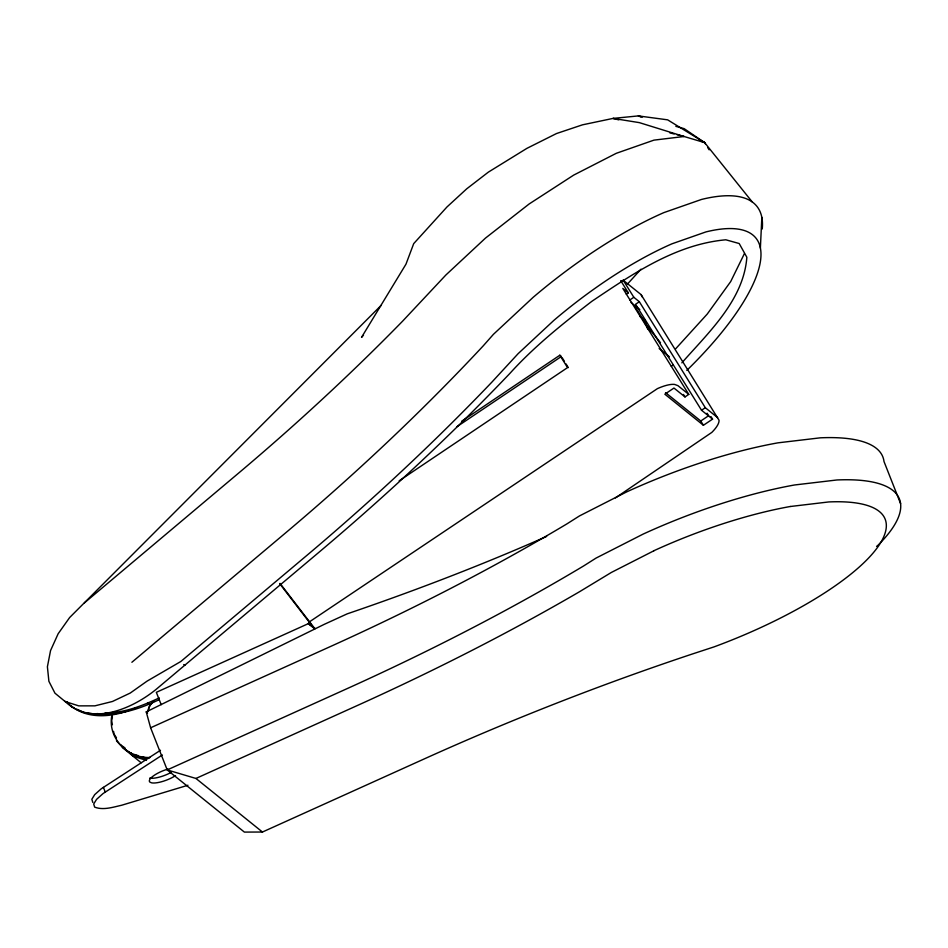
<?xml version="1.0" encoding="UTF-8"?>
<svg xmlns="http://www.w3.org/2000/svg" width="948" height="948" viewBox="0 0 948 948"><rect width="100%" height="100%" fill="white"/><g stroke="black" fill="none" stroke-linecap="round" stroke-linejoin="round"><path stroke-width="1.42" d="M111.935 714.91C107.16 737.828 127.447 758.59 150.116 757.464M760.379 248.115L761.837 217.376M112.409 716.795L111.686 720.776L112.397 724.77M744.417 253.59L730.695 281.568L707.22 314.084L675.569 348.9M363.475 335.213L361.532 337.346L405.969 264.184L413.707 243.624L446.97 206.972L466.724 188.818L488.339 172.145L526.91 148.35L556.476 133.55L582.451 124.84L613.06 118.405L638.348 115.905L667.641 119.839L704.637 142.615L752.214 201.912M627.339 284.21L640.978 269.196M681.849 362.859C708.523 332.475 743.694 300.054 746.846 257.252L739.191 243.529L725.836 239.797C675.64 244.3 632.636 273.936 591.943 301.251C563.1 323.398 534.459 346.245 510 373.287A852.738 278.617 -38.7 0 1 317.616 553.395L156.657 688.912C132.424 708.926 90.771 727.009 64.571 700.928M686.826 370.384A191.686 62.627 -38.7 0 0 746.538 296.843A191.579 62.592 -38.7 0 0 705.964 231.904L671.966 243.814A191.437 62.544 -38.7 0 0 553.94 320.306L518.165 353.628L491.941 382.056A833.221 272.242 -38.7 0 1 305.505 556.547L180.831 661.491L147.023 681.162L130.243 693.047L112.468 701.473L94.907 705.845L78.767 705.869L65.139 701.544L54.948 693.166L48.893 681.316L47.4 666.776L50.552 650.565L58.148 633.762L69.654 617.527L381.203 305.327M84.301 602.975L237.332 474.178A813.005 265.641 -38.7 0 0 402.58 321.194L445.904 274.979L485.518 238.067L529.126 203.986L573.73 175.084L616.295 153.303L653.93 140.138L684.065 136.5L704.637 142.615L705.466 143.93M131.879 662.273L284.91 533.475A813.005 265.641 -38.7 0 0 483.219 345.866L493.481 334.277L533.108 297.364A212.115 69.311 -38.7 0 1 663.884 212.601L701.508 199.447A212.115 69.311 -38.7 0 1 762.239 229.013M671.314 366.343L673.258 364.707M876.592 546.415L877.895 545.325A212.115 62.367 -21.5 0 0 836.942 479.972L794.59 484.973A212.115 62.367 -21.5 0 0 643.171 534.08L596.067 558.076L583.648 565.944A813.005 239.05 -21.5 0 1 347.62 688.402L167.215 769.93L150.613 727.791L146.241 711.901L324.263 624.341L347.217 613.842A821.952 226.311 -15.2 0 0 546.641 536.438M160.496 750.259L101.223 788.819L94.705 794.637L91.838 799.271L92.809 802.423M162.357 754.975L103.083 793.535L96.566 799.354L93.698 803.987L94.658 807.139C103.391 810.469 112.919 807.175 121.628 805.255L187.941 785.252M621.177 281.568L623.192 280.217L641.061 294.603L719.011 420.177A31.722 10.061 -31.9 0 1 711.818 432.406L615.406 497.925M626.296 294.212L628.323 292.849L620.727 280.655M629.792 300.006L633.833 297.293L639.343 301.737L705.312 407.711L717.66 417.653M639.343 301.737L635.563 304.272L701.532 410.247L712.552 419.135L703.416 425.273L664.832 394.19L673.969 388.052L685.001 396.928L688.781 394.392L622.8 288.405L628.323 292.849M461.605 421.268L559.841 355.227L561.394 356.484L457.019 426.647M399.179 480.802L567.544 367.611L559.841 355.227M308.657 622.374L657.45 388.609A31.722 10.061 -31.9 0 1 674.656 384.438L677.939 385.658L688.781 394.392M701.532 410.247L705.312 407.711M665.579 392.662L700.762 421.007L708.642 415.71L707.078 413.198M153.469 701.508L153.256 701.639A12.656 11.933 -51.1 0 0 148.22 709.898M653.859 550.8L611.341 572.462L579.738 591.599A833.221 244.999 -21.5 0 1 358.048 705.194L195.94 778.45L167.215 769.93L244.383 832.095L262.454 832.024L424.55 758.779A833.245 245.011 -21.5 0 1 692.159 654.061L713.962 646.915A191.686 56.359 -21.5 0 0 865.856 560.825A191.579 56.335 -21.5 0 0 828.777 501.942L790.514 506.481M315.281 628.583L308.313 623.654L156.337 692.324L161.196 704.672M105.121 712.884C124.117 713.074 142.224 705.81 159.217 697.929M96.933 713.571C118.654 716.155 139.925 708.796 159.3 699.624M150.613 727.791L331.018 646.263A813.005 239.05 -21.5 0 0 567.046 523.806L579.465 515.937L626.569 491.941A212.115 62.367 -21.5 0 1 777.988 442.834L820.34 437.822A212.115 62.367 -21.5 0 1 883.998 461.51L900.6 503.649M129.307 710.348C110.904 717.257 87.311 719.117 71.313 706.059M133.265 708.986L137.235 707.611M110.288 713.382L100.689 714.65L84.751 712.813L76.966 709.282M148.777 758.388C135.564 758.436 124.591 750.366 116.438 740.708M183.722 664.595L185.121 664.951M618.736 119.851L613.06 118.405L639.355 122.636L684.065 136.5L676.967 134.687M669.869 132.874L674.123 133.964M642.507 117.066L638.348 115.905L641.049 116.995M675.853 126.345L684.183 128.667L704.637 142.615L700.584 140.979M134.296 754.43L138.444 755.686M142.603 756.954L146.75 758.21M132.839 756.089L146.466 760.415M74.382 708.109L71.787 706.924L66.716 701.627M639.924 316.431L644.557 319.796L647.709 328.968M122.659 746.289L124.994 747.913M308.313 623.654L313.824 628.086L279.707 583.684M630.989 302.459L639.805 309.558M659.156 348.544L669.359 356.78M147.509 703.215L148.883 704.328M146.241 711.901L147.615 713.003M195.94 778.45L262.454 832.024M141.169 762.785L122.648 747.711L121.308 745.081M644.806 323.173L660.495 342.714M280.016 583.387L314.819 628.643M116.474 737.781L114.056 734.084L113.582 731.418M707.658 147.461L709.128 149.82M711 416.634L712.552 419.135M623.192 280.217L633.833 297.293M634.71 306.121L650.648 331.741M700.762 421.007L703.416 425.273M683.449 394.439L685.001 396.928M562.164 357.716L564.475 361.425M566.015 363.902L568.326 367.623M641.061 294.603L642.4 297.115M130.765 752.7L132.116 755.331M103.391 787.35L105.252 792.066M148.244 711.107A12.656 11.933 -51.1 0 1 154.311 701.129M171.41 772.276A16.969 4.989 -21.5 0 1 149.666 778.107M175.534 775.654A16.969 4.989 -21.5 0 1 151.526 782.823L149.903 782.112A16.969 4.989 -21.5 0 1 167.891 769.065M653.693 550.812A191.579 56.335 -21.5 0 1 790.454 506.469"/></g></svg>
